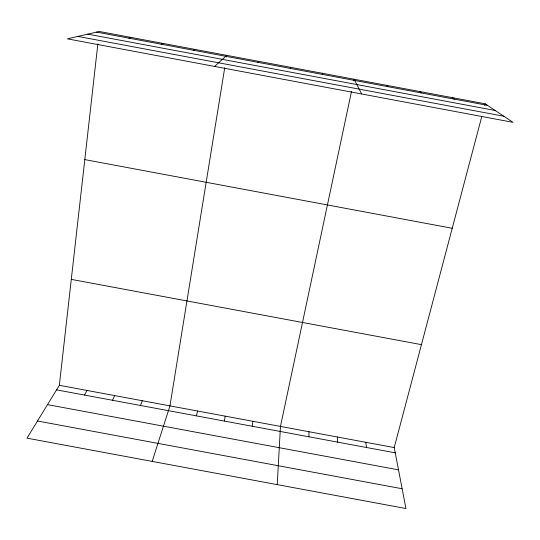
<?xml version="1.0" encoding="UTF-8"?>
<svg xmlns="http://www.w3.org/2000/svg" width="540" height="540" viewBox="0 0 540 540"><rect width="100%" height="100%" fill="white"/><g stroke="black" fill="none" stroke-linecap="round" stroke-linejoin="round"><path stroke-width="0.81" d="M277.236 484.63L280.463 426.425L351.493 91.456M481.741 116.708L394.22 447.579L405.945 508.532L27 438.156L59.339 385.31L97.855 43.929M252.254 426.256L252.848 421.288M224.741 67.703L169.952 405.877L152.179 461.403M226.476 57.004L226.739 55.364L214.623 66.434M290.237 68.391L290.432 67.297M224.316 421.058L225.221 416.151M353.74 80.858L354.085 79.231L361.679 93.987M196.371 415.861L197.593 411.014M484.731 105.408L485.156 103.795L99.259 31.468L67.399 38.846L513 122.337L485.156 103.795M140.461 405.466L142.31 400.734M112.496 400.268L114.662 395.59M84.523 395.071L87.001 390.454M257.978 62.343L258.593 61.331M193.441 50.247L194.886 49.39M161.156 44.199L163.019 43.416M128.864 38.151L131.146 37.442M59.339 385.31L394.22 447.579M56.552 389.867L395.233 452.837M47.52 404.629L398.507 469.861M37.496 420.998L402.138 488.747M96.566 32.096L487.512 105.361M87.764 34.135L495.207 110.484M77.882 36.423L503.84 116.235M84.807 159.611L452.23 228.278M71.294 279.382L421.45 344.648M452.399 97.652L454.329 99.144M419.641 91.517L421.139 92.927M386.87 85.374L387.943 86.704M322.265 73.265L322.488 74.439M365.789 442.294L366.478 447.491M337.358 437.002L337.723 442.145M308.914 431.717L308.954 436.799"/></g></svg>
